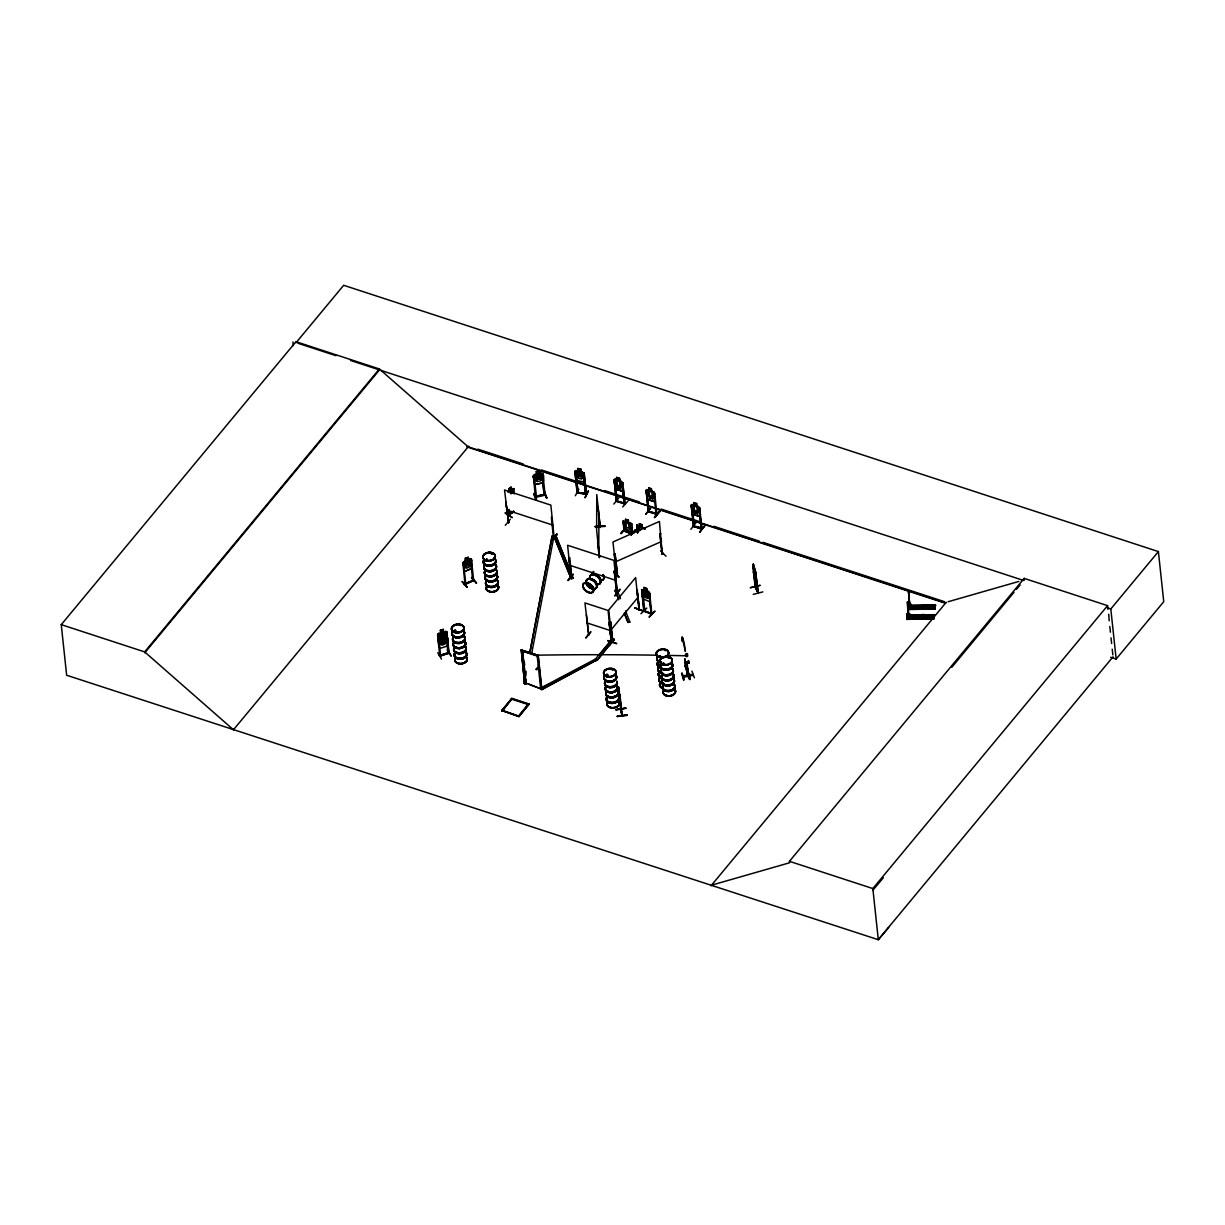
<?xml version="1.0" encoding="UTF-8"?>
<svg xmlns="http://www.w3.org/2000/svg" width="1225" height="1225" viewBox="0 0 1225 1225"><rect width="100%" height="100%" fill="white"/><g stroke="black" fill="none" stroke-linecap="round" stroke-linejoin="round"><path stroke-width="1.5" d="M598.765 550.255L598.918 514.592M618.503 687.577L621.978 715.813L620.049 695.065M906.975 615.302L906.913 615.471M907.618 614.889L906.913 614.674M932.638 604.859L932.378 608.473L932.638 604.859L935.395 604.798L908.399 606.543L907.955 605.012M908.368 615.287L907.878 614.766M908.782 605.426L909.562 605.073L908.23 604.874L908.736 617.553L907.939 605.196M934.17 618.747L907.005 619.329L934.17 618.686M907.021 618.947L907.067 618.12L934.216 617.538M907.005 619.329L934.231 618.028M908.108 608.412L907.557 601.643M934.384 615.67L909.103 615.884M934.476 614.919L931.643 614.644L931.352 617.997M935.165 608.947L908.016 609.545L908.108 608.381M935.165 608.58L935.211 607.753L907.664 608.35L907.342 602.501L907.679 601.705L908.276 605.824L935.471 605.135L907.694 605.135M935.441 605.548L908.261 606.329M632.544 532.967C622.974 533.932 626.526 526.214 621.014 533.702C621.366 526.643 635.576 535.57 631.978 532.431M630.86 523.32C634.091 542.889 629.573 528.863 631.641 523.565L632.621 533.687L631.61 532.737M756.116 578.185L756.208 579.992L753.39 572.121M756.254 578.246L756.101 580.022L753.497 572.09M508.053 521.421L508.559 522.707L505.848 502.158L508.697 522.677L507.824 521.437M553.409 537.346C552.904 537.913 554.818 535.723 553.195 536.734M570.865 577.756L567.634 545.278L613.955 560.407L617.262 592.885L615.256 572.58L614.292 572.55L617.17 592.854M570.988 577.465L571.968 577.771L568.936 557.452L570.927 577.725L571.784 577.986L569.732 557.712M616.389 501.301L614.154 479.725L616.298 501.27L625.01 504.042L622.698 482.512L624.918 504.057M617.4 591.92C616.098 591.017 617.768 594.293 616.665 591.614M624.092 503.108L625.179 503.827L616.512 500.994L625.026 503.735M648.438 510.764L649.311 511.055L648.347 510.733L648.347 511.744L646.111 490.168L648.408 511.774M648.99 512.004L646.371 491.455L648.99 512.004L649.219 510.993M653.951 494.165L654.916 494.196L653.951 494.165L656.003 514.209L656.324 513.229L657.136 514.27L648.638 511.499M693.35 526.459L691.206 504.914L693.917 505.037M693.503 525.464L694.422 525.785L693.273 525.693M702.247 529.016L693.534 526.214M907.557 602.486L907.878 608.35M934.369 616.053L934.415 614.843L907.22 614.751L907.005 618.778L934.216 618.227M685.694 655.788C687.822 659.157 688.879 652.45 685.694 655.788A1170.472 352.662 3 0 0 667.793 655.406M689.124 676.904L684.607 659.494M685.403 666.921C682.677 656.845 694.529 696.872 685.127 665.543M685.648 666.14L684.775 658.882L685.832 666.768M612.868 641.058L612.485 642.375L610.479 621.626L612.944 641.793M639.373 609.958L636.939 589.746L639.419 609.973M909.624 617.415C903.315 618.395 910.588 615.256 909.762 618.717L909.915 614.062L906.929 614.138L906.929 614.981M935.395 604.798L935.134 608.412L908.016 609.177L907.893 607.432L910.65 607.37L910.757 608.932L911.048 605.579L910.91 604.277L907.924 605.104M908.475 591.935L909.945 607.753L908.552 591.859M909.915 614.062L907.128 614.383M910.91 604.277L908.138 604.599M924.599 614.782C922.992 623.234 927.202 612.148 921.843 614.843L921.552 618.196M922.838 605.058C919.73 610.004 927.938 609.836 925.595 604.997L922.869 605.318M929.821 614.935L927.049 614.736L926.758 618.089M928.045 604.951L927.784 608.565L928.045 604.951L930.832 605.15M929.806 614.674L929.515 618.028M930.801 604.89L930.541 608.503L927.754 608.304M934.399 614.582L934.139 618.196L934.415 614.843L909.088 615.562M686.046 663.016L687.761 676.093L686.582 661.714L688.358 676.858M687.669 676.016L685.985 662.679L687.072 662.465L686.429 663.567M622.346 715.676L620.968 708.479M908.613 592.211L909.945 607.753M616.558 643.385L607.876 640.507M590.68 631.886L585.872 637.628M590.879 631.886L585.918 638.057M685.77 666.829L685.587 665.619M643.63 611.168L634.872 607.952L643.63 611.168L644.166 610.157L644.932 611.244L642.696 591.17L641.762 591.078L642.497 591.384M649.036 594.079L649.97 594.186L649.036 594.079L651.195 614.215L649.817 599.347M448.656 652.282L448.212 652.818M596.575 660.091L541.925 689.66L540.73 688.037L595.442 659.096L596.575 660.091L541.634 689.415L540.7 688.848L537.224 656.049L522.524 651.241L526.015 683.979L522.631 651.348M526.138 671.407L523.978 682.692L525.969 683.366M529.736 652.603L552.046 536.06L555.874 535.662L573.086 578.338L571.202 578.782L554.052 536.734L552.046 536.06M524.04 683.305L524.759 679.553M529.797 653.231L551.755 538.571M531.727 653.293L553.976 536.121L571.202 578.782M454.429 631.61L455.409 631.166M455.026 631.717L456.052 631.273M454.567 631.273L456.083 631.059L456.022 631.855M456.374 631.503L454.521 631.671M460.095 625.24L460.125 625.623M486.708 559.121L485.896 560.147L487.152 560.039M486.187 559.35L485.942 560.039M487.305 559.856L486.555 559.258M492.052 553.44L491.164 553.807L492.052 553.899M491.945 553.853L491.24 553.623M606.62 676.093L606.62 675.434M606.513 675.94L608.151 675.22L607.294 676.123M612.577 669.799L612.975 669.677M612.684 669.753L611.995 669.83M660.306 656.799L659.816 655.957L659.999 656.814M660.995 656.692L660.137 655.712L659.663 656.998M665.68 650.383L664.853 650.107M660.842 671.958A6.278 4.15 -6.1 0 0 667.901 675.679A6.278 4.15 -6.1 0 0 673.138 670.167A6.278 4.15 -6.1 0 1 667.901 675.679A6.278 4.15 -6.1 0 1 660.857 671.958L660.903 672.387M662.771 664.287A6.278 4.15 -6.1 0 1 662.802 657.075A6.278 4.15 -6.1 0 1 672.173 660.137A6.278 4.15 -6.1 0 1 662.771 664.287L662.725 663.628M664.884 650.475L665.175 650.307M663.123 663.292L664.547 663.598L662.955 664.195M664.501 663.69L663.353 664.455M669.064 657.978L668.651 657.932M668.85 657.81L668.146 657.932M618.319 687.96L619.437 699.337L618.61 692.692M505.236 512.8L512.035 517.67M512.341 517.44L505.221 513.168M615.057 553.792L617.461 573.989L616.497 574.418L617.369 574.02L615.057 553.792L614.261 554.144L616.543 574.433L612.959 541.971L659.418 521.452L662.296 554.251L659.938 533.978L660.903 533.824L660.107 534.177M662.112 553.731C662.388 552.276 664.226 553.899 662.143 553.532M662.373 554.19L662.817 553.654M663.031 553.884L662.25 554.205M908.69 591.92L909.731 607.768M757.953 591.752C759.546 596.361 753.36 583.866 755.657 586.76M758.107 592.257L755.427 572.488M442.363 635.744L444.752 632.33L443.113 635.775C447.324 637.536 444.384 639.986 442.562 636.51L440.112 639.68L441.842 636.173L439.622 633.968L442.332 635.316M922.992 606.329L923.466 607.37L924.798 607.003M921.996 616.114L923.298 617.201L924.048 615.884M447.401 638.302C448.136 642.574 438.872 645.866 438.351 641.303M446.757 641.15L447.554 638.363M465.76 583.253C489.081 574.341 456.052 587.571 465.806 583.774M465.806 583.314L464.888 584.111M465.745 583.345L463.571 563.776L462.79 564.128L463.571 563.776M472.743 580.818L470.599 560.774L471.564 560.637L470.599 560.774M473.616 580.436L472.559 580.083L473.631 580.742M688.45 675.955L687.072 662.465M538.173 476.847L535.402 475.193L537.714 477.582L535.938 480.966L538.449 477.964L541.481 479.756L539.046 477.306L540.807 474.121L538.127 476.862M618.441 577.251L613.832 571.172L618.931 577.052L614.69 573.101M542.706 482.88C543.548 480.077 544.941 474.274 541.68 472.942L534.207 474.565L533.304 475.744L535.432 497.243M543.64 480.261L542.798 482.941L535.264 484.579L534.008 482.344M645.697 593.39L647.948 592.18L646.54 594.324L648.653 597.892L646.065 594.615C645.529 597.999 642.084 595.595 645.437 593.834L643.462 590.327L645.897 593.497M510.488 493.522L512.234 489.832L511.07 493.721M461.993 581.707L466.863 587.234M462.407 581.477L467.353 587.066M622.56 491.225L623.249 489.158M622.698 491.271L616.007 489.081L614.812 486.402L615.93 489.158L622.668 491.347L623.311 489.081M646.769 496.845L647.887 499.601L654.625 501.806L655.268 499.54L653.553 491.761L654.655 492.955L656.968 514.485L648.347 511.713M654.625 501.806L655.36 499.57M699.613 516.414L700.47 514.316L699.735 516.537L692.998 514.347L691.926 511.529L693.12 514.209M579.655 474.014L582.151 472.544L580.497 475.009L582.855 478.317L579.93 475.423L577.511 477.321L579.226 474.749L576.99 471.579L579.685 473.998M534.085 493.92L536.55 500.305L534.131 493.553M544.053 494.823L545.033 494.165M640.935 613.74L646.831 608.075M568.323 580.528L573.315 574.418M618.793 497.993L613.817 504.057M624.428 529.767L621.397 533.457M690.854 529.277L695.831 522.861M575.291 495.757L578.858 489.357M638.501 609.667L639.389 609.116L638.975 609.836L635.637 577.572L608.733 610.004L612.117 642.283L612.5 641.532M438.428 635.668L437.585 635.943L438.428 635.668L440.632 656.003L440.709 655.145C460.278 649.128 433.344 657.457 440.587 654.946M440.678 655.942L440.74 655.36M509.585 514.209L508.651 514.469L513.872 511.3M508.85 515.112L513.688 511.667M607.845 640.966L616.634 643.722M445.701 636.893L444.369 639.358L441.521 640.277L439.775 638.807L439.285 634.198L440.724 632.881L440.311 630.308L443.373 629.313L443.588 631.962L445.211 632.299L446.222 641.701L444.905 644.182L442.057 645.116L440.311 643.646L439.821 639.052L441.199 637.735M586.607 494.242L577.281 492.511L574.877 471.273L577.878 470.967M575.811 470.507L584.141 472.988L586.484 494.456L584.08 472.927L580.972 471.548L582.503 472.712L582.993 477.321L581.661 479.006L578.782 478.47L577.021 476.203L576.531 471.61L577.986 471.074L577.603 468.501L580.604 469.144M575.872 472.85L575.015 472.697L575.872 472.85L578.077 492.572M575.582 477.888L576.807 480.522L584.065 481.869L584.861 479.618M580.742 469.007L580.864 471.61L580.742 469.007L577.603 468.501M576.807 480.522L575.719 477.827M583.391 474.243L584.371 474.182L583.391 474.243L585.611 494.333M576.99 491.975L578.154 491.945L577.143 491.73M585.382 493.752L586.515 493.461L578.016 492.894L575.995 472.62M585.535 494.288L583.513 474.029M588.306 490.735L585.305 497.641M584.8 497.595L588.413 491.087M487.565 560.039L487.366 559.228L486.524 559.978M659.586 656.355L660.428 656.493M665.604 650.567L665.267 650.552M662.679 663.705L663.598 663.292M465.362 558.217L464.933 566.823L466.587 568.186L469.267 567.022L470.507 564.434L470.017 559.84L468.486 559.626L468.302 557.038L465.362 558.217L465.684 560.744L462.851 562.796L465.01 584.386L472.758 580.528M463.004 562.842L463.77 561.647L471.487 559.09L471.533 568.645L464.704 571.478L462.943 562.78M924.982 606.85L924.293 607.416M925.013 607.064L925.043 606.099M924.002 616.849L923.405 615.562M599.76 527.332L600.235 526.107M535.539 496.937L536.428 496.783M534.192 476.77L533.304 476.954L534.192 476.77L536.504 496.998L536.351 496.048L535.34 497.013L544.941 494.18M542.798 473.616L545.156 495.176L545.125 494.379L535.447 496.171M545.156 495.176L535.57 497.228M536.213 669.003C536.535 670.611 538.602 667.411 536.397 669.11M439.117 638.424L438.228 639.634L439.132 638.424L447.401 636.602L448.105 643.217L447.309 646.019L440.142 648.377L438.994 646.126M439.714 655.513L437.601 634.642L438.489 633.447L446.834 631.732L445.67 631.212M437.647 634.703L438.489 633.447M687.424 654.87C688.649 651.654 682.784 655.023 686.582 655.314M623.066 520.548L624.015 531.022L632.529 533.717L632.712 532.753M624.551 530.486L624.153 530.731M631.641 523.565L630.676 523.534M636.816 525.05L637.567 532.89L636.816 525.05L638.332 532.079M638.164 532.293L637.597 525.295M631.656 533.38L632.697 533.426M635.163 530.119L631.166 535.003L635.163 530.119L633.31 532.967M633.677 533.135L635.208 530.18M505.312 525.311L510.304 519.216M551.372 517.042L553.378 537.377M552.919 539.276L556.916 534.406M553.287 539.444L557.237 534.498M615.027 481.486L614.246 481.226L617.17 501.576L615.21 481.272M621.994 483.722L622.958 483.752L621.994 483.722L624.168 503.843L622.943 490.796M617.201 501.025L624.934 503.307M628.058 500.994L622.668 506.936M570.911 577.695L571.049 576.745M650.353 508.375L645.805 514.209M655.942 513.643L649.158 511.468L657.059 513.535M656.003 514.163L656.232 513.198M656.968 513.505L656.876 514.515M654.579 517.057C670.228 498.376 643.967 530.639 659.509 510.902M655.023 517.532L660.03 511.468M619.865 589.302L614.904 595.809L619.911 589.347M692.094 506.675L691.298 506.415L694.33 526.735L692.263 506.461M701.129 528.235L701.236 529.032L699.23 508.697L702.063 529.215L693.457 526.49M700.011 508.942L699.046 508.911M610.479 621.626L612.577 642.268M639.389 609.912L637.245 589.853M635.178 608.013L643.707 611.03M701.052 528.388C707.698 528.725 681.942 523.274 701.221 528.174M704.62 525.663L699.659 532.171L704.666 525.709M699.659 532.171L704.727 526.03M639.082 609.79L638.516 609.514M586.407 614.873L588.75 635.3L584.938 602.914L608.09 610.479L611.428 642.742L609.177 622.315M614.138 639.144L609.162 645.652L614.383 639.572M625.516 519.354L628.364 520.273L625.516 519.354L625.822 521.988L624.49 522.355L624.98 526.949L626.618 529.384L629.282 530.257L630.492 528.741L630.002 524.147L628.486 522.861L628.226 520.395M630.416 523.412L631.579 524.545M631.487 524.545L631.518 533.365L624.719 531.206L623.862 520.793M637.582 525.678L636.709 526.321L639.527 526.306M638.73 531.451L638.24 526.842L639.572 526.49L639.266 523.841L642.114 524.775L642.329 527.301L645.33 529.032L637.536 525.739M643.753 528.633L642.237 527.347L642.114 524.775M888.646 927.447L878.31 939.713L66.655 675.251L61.25 624.643L295.975 341.714L379.382 368.97L468.18 446.849L945.7 602.93M234.006 729.105L233.454 729.778L144.642 651.899L379.382 368.97M144.749 652.833L379.474 369.919M233.454 729.778L468.731 446.191M616.91 479.771L614.904 479.205L622.683 482.604M617.017 479.894L616.588 477.382L619.498 478.24L620.707 490.704M619.498 478.24L621.626 486.708L620.401 488.224L617.752 487.351L616.114 484.916L615.624 480.307L616.956 479.955M619.758 480.889L621.596 481.318M651.593 491.21L653.078 492.557L653.583 497.166L652.358 498.667L649.709 497.794L648.071 495.359L647.581 490.766L648.867 490.23L646.034 490.26M651.654 491.225L653.553 491.761M526.015 683.979L524.652 683.872L521.268 649.878L538.25 655.421L541.925 689.66M647.903 499.586L654.655 501.714M538.25 655.421L521.054 650.138M501.683 710.5L511.774 698.342L529.139 704.023L519.094 716.594L501.683 710.5L519.094 716.594M501.729 710.929L511.82 698.755L529.185 704.436M511.774 698.342L502.495 710.745L511.973 698.832M524.652 683.872L521.268 649.878M691.972 504.394L699.751 507.701M518.849 715.691L528.373 704.207L518.895 716.104L502.449 710.332M519.048 716.181L529.139 704.023M696.504 503.49L693.656 502.572L695.05 515.021M694.008 505.144L692.676 505.496L693.166 510.105L694.805 512.54L697.469 513.413L698.679 511.897L698.189 507.303L696.673 506.017L698.663 506.492M693.013 514.332L699.689 516.521M610.877 630.048L637.781 597.616M596.636 660.719L595.442 659.096L612.27 638.822L613.955 639.373L597.203 660.275L595.518 659.724L572.305 672.004M599.117 655.375L612.332 639.45L614.016 640.001M597.203 660.275L613.955 639.373M710.975 885.859L946.251 602.271M711.526 885.185L789.604 862.768L789.451 861.313L1024.177 578.384L1107.584 605.655L1107.982 609.438M951.825 667.257L1014.024 592.272M1016.474 589.332L1020.134 584.922M1113.05 656.784L878.31 939.713L872.843 888.569L1107.584 605.655M1110.692 657.258L1116.159 659.05L1110.799 608.963L1158.391 551.587L343.674 285.287L296.083 342.663L295.975 341.714M1116.159 659.05L1163.75 601.689L1158.391 551.587M523.106 650.858L537.484 655.651L524.913 651.455M538.464 668.283L538.602 669.631M526.582 683.382L540.715 688.787M540.516 688.695L528.388 683.979M873.012 890.039L883.332 877.758M753.85 566.945L753.007 565.368M508.743 514.454L513.627 511.147M508.482 509.86L509.049 515.388L509.125 509.401M755.764 572.412L758.229 593.038L755.641 587.005M641.64 589.593L643.814 611.107L651.914 614.429L649.602 592.915L648.653 591.66L641.578 589.654L644.166 589.883M646.586 588.536L643.967 587.357L644.273 590.006L643.018 590.282L643.508 594.875L645.054 597.402L647.566 598.443L648.699 597.019L648.209 592.425L646.509 588.582L644.013 587.541M642.283 596.269L643.385 599.071L649.679 601.674L650.337 599.607M648.592 591.721L646.861 591.001L646.662 588.475M649.633 592.977L650.245 599.546M651.026 613.557L644.672 610.923L651.822 613.756M651.899 614.475L652.129 613.495L651.103 613.419M649.189 616.864L655.007 611.076L649.235 617.17M522.784 654.227L522.707 653.553M524.147 666.967L524.484 668.176M525.571 680.365L525.647 679.109L525.632 680.319M606.942 675.557L607.983 675.496M660.933 656.585L659.862 656.784M663.154 663.322L663.582 664.027M923.313 605.992L923.987 607.248M923.145 606.36L924.4 605.778L925.181 606.681M922.134 616.144L923.91 615.945M439.714 655.191L439.622 656.003L448.962 653.002M511.131 487.228L508.942 488.806L509.049 491.194L508.788 488.729L511.116 487.045L512.969 492.741M507.885 492.128L513.888 488.744L512.877 488.53M509.294 492.098L511.483 490.521L511.805 493.583M513.933 511.82L509.033 514.607M614.077 479.817L614.965 479.143M437.754 652.726L441.521 659.111M617.232 573.361L616.42 573.683M616.466 574.112L617.354 574.05M908.69 618.135L934.262 617.676M472.728 580.022L472.651 580.849M685.035 660.26L684.806 658.897M455.042 630.936L454.46 631.778M611.52 642.742L608.993 622.53M668.972 658.055L668.59 658.009M509.079 511.07L509.707 514.898M536.014 500.382L533.717 493.997M540.792 688.664L550.745 683.412M554.067 681.651L568.982 673.75M681.575 673.428L683.519 679.86M683.887 679.798L682.034 672.969L684.025 679.814M923.788 616.788L922.058 616.68L922.823 615.562M623.984 529.966L624.061 530.701M616.389 500.29L616.604 501.04M614.445 554.343L615.226 553.991M617.201 573.07L616.65 573.668M666.048 556.242L660.581 550.882M615.103 562.015L661.561 541.496M468.425 559.565L470.431 558.707M464.765 571.371L471.395 568.522M471.763 577.542L476.203 583.207M465.209 584.34L473.692 580.665L471.395 559.167M471.395 577.649L476.617 583.1L471.717 577.511M600.219 527.439L598.076 507.334M644.013 610.877L641.961 590.863M455.838 631.962L454.934 632.023M457.522 647.719L456.588 647.903M443.894 634.382L440.893 635.208L443.94 634.213M444.2 637.612L441.352 638.547L441.842 643.156L444.69 642.206L443.68 632.789L440.816 633.708L441.306 638.302L444.17 637.383M443.327 629.497L440.311 630.308M445.885 633.264L446.865 633.202L445.885 633.264L448.059 653.553L448.855 652.603M447.202 650.107L450.938 656.018M465.73 583.054L465.975 583.973M616.481 500.321L616.956 500.826M554.052 536.81L554.159 537.591L550.852 505.113L504.547 489.985L508.482 522.662M553.424 537.04L554.312 536.627M571.57 577.235L570.896 577.036M923.573 606.069L924.906 606.161M948.073 601.751L1018.894 581.416M754.493 576.531L755.274 587.587L753.36 564.189L755.549 571.616L757.785 593.084M752.992 565.246L755.029 570.1M752.686 565.506L755.274 587.587M754.171 566.256L755.197 576.133L753.666 571.233M753.62 566.654L753.36 564.189M753.651 567.267L754.324 573.193L754.569 571.922C756.346 583.835 755.182 566.517 754.447 570.789L752.931 566.945L754.998 574.157L753.635 567.65M755.029 570.054L755.549 571.616M759.99 585.228L750.236 587.74L760.005 585.504M753.237 594.37L762.853 591.889M554.052 536.734L555.936 536.29L573.086 578.338M571.126 578.154L573.024 577.71M618.702 599.729L615.057 590.343L616.941 589.899L620.524 598.657M615.118 590.971L617.017 590.527M624.352 613.112L627.92 621.871L629.88 622.055L627.981 622.499L624.413 613.74M448.733 653.002L446.727 633.003M536.274 471.748L539.26 471.104L539.521 473.57L541.22 474.044L541.71 478.638L540.317 480.966L537.331 481.609L535.509 479.986L535.019 475.392L536.535 474.213L536.137 471.625L539.337 470.921L539.597 473.386M541.986 475.07L542.951 475.101L541.986 475.07L544.237 495.375L542.078 475.285M535.31 484.411L542.69 482.818M543.992 491.822L546.855 498.07L544.13 491.73M689.43 676.782C690.471 686.383 685.617 663.858 687.792 673.781M688.312 660.627L689.185 663.322M688.435 661.776L688.588 660.581M689.062 662.174L688.909 663.368M686 662.878L687.103 662.679M685.985 662.679L687.041 662.832M687.914 669.432L687.516 668.651L689.369 677.793L687.991 673.015M691.926 671.086L694.422 677.808M682.861 675.863L692.799 674.225M683.137 676.583L692.998 674.745M686.49 665.129L687.118 666.461M687.103 666.369L689.644 679.416M689.093 675.297C692.385 692.278 682.999 651.899 689.629 677.486M537.193 667.702L538.035 668.176M538.403 667.855L538.311 666.967M537.071 668.345L536.979 669.585M439.959 656.187L449.1 653.216L446.803 631.671M618.962 693.947L618.656 692.493M619.421 696.091L619.85 697.974M619.314 699.291L620.784 707.453M607.432 675.924L606.788 675.787M618.533 689.017L618.686 689.889M619.161 691.252L619.467 695.632L618.747 689.338L619.329 693.304M619.329 692.661L619.574 694.284M619.528 696.765L619.008 694.468L619.62 700.486L618.87 694.207L620.263 703.533L619.682 699.506M619.406 697.576L619.115 694.452M625.807 708.081L615.823 709.597L625.807 708.096M615.884 709.964L625.822 708.356M620.753 709.964L618.487 686.643L621.825 714.956M627.139 715.063L617.17 716.518L627.2 715.385M627.108 714.726L617.14 716.181M605.058 526.03L594.967 526.612L605.058 526.398M605.058 526.26L595.013 526.628M597.923 541.787L599.607 557.589M907.863 607.692L910.619 607.631M932.347 608.212L935.104 608.151L935.165 608.963M935.226 608.243L908.001 608.993L908.276 605.594L908.215 606.85L935.379 606.207L935.471 605.196M907.22 616.083L934.43 615.394M907.158 616.328L907.312 617.339L907.158 614.123L906.699 615.226M909.042 616.221L930.801 615.7M909.027 616.588L930.755 616.068M447.661 649.908L451.367 655.911M577.802 492.205L577.082 492.006M586.316 493.767L578.047 492.389M543.977 491.393L546.396 498.1M544.497 491.654L546.84 498.024M701.833 529.231L699.659 507.701M553.44 536.29L553.623 537.071M574.908 471.212L577.067 492.756L586.392 494.441M444.108 636.786L445.732 637.107M693.763 526.199L691.313 504.976M607.585 675.067L608.427 675.664M644.212 610.907L652.205 614.215L651.976 613.434M644.626 611.474L643.768 610.433M599.821 527.454L598.474 513.78M624.98 530.486L631.763 532.645M636.648 525.249L637.429 525.51M568.768 557.666L569.564 557.911M614.292 572.55L615.072 572.795M639.205 523.902L642.053 524.836M630.477 523.335L628.548 522.799L628.364 520.273M623.831 521.345L631.426 524.606M642.329 528.174L639.664 527.317L639.986 530.379M297.889 343.245L335.972 355.694M350.472 360.441L1023.794 580.512M1107.17 607.768L1110.799 608.963M646.861 489.678L653.538 491.853M617.048 480.782L619.758 481.762M649.005 491.225L651.715 492.205M694.1 505.971L696.826 506.951M617.538 485.376L620.202 486.248L619.697 481.655M649.495 495.819L652.159 496.692M694.59 510.565L697.255 511.438M477.811 449.146L523.197 463.984M541.358 469.925L583.115 483.569M604.905 490.689L639.404 501.974M661.194 509.095L699.322 521.559M713.853 526.306L759.24 541.144M762.869 542.323L944.444 601.674M466.694 446.773L945.149 603.159M506.691 510.013L552.996 525.157M569.778 565.307L616.098 580.451M587.081 622.943L610.234 630.523M595.442 659.096L597.142 659.647M524.882 683.596L521.513 650.138L538.051 655.543L541.634 689.415M541.634 689.078L540.73 688.037M512.019 699.261L528.419 704.62M789.451 861.313L872.843 888.569M61.25 624.643L144.642 651.899M537.469 669.294L536.121 669.493M621.933 715.737L620.707 709.183M624.872 530.915L623.816 528.388M701.251 529.001L699.996 515.985M508.635 521.651L508.865 522.478M513.643 490.107L512.999 490.582M619.957 589.669L614.95 595.718M545.11 494.885L536.244 496.064M486.907 586.117L486.938 586.132A6.293 4.165 -6.1 0 0 492.389 592.119A6.293 4.165 -6.1 0 0 497.84 585.535A6.278 4.15 -6.1 0 1 492.389 592.104A6.278 4.15 -6.1 0 1 486.999 586.178M662.005 553.287L662.403 554.221M613.756 571.585L618.809 577.052M757.984 592.502L755.304 587.081M662.082 674.393L662.097 674.408A6.293 4.165 -6.1 0 0 667.564 680.212A6.293 4.165 -6.1 0 0 673.015 673.628A6.248 4.134 -6.1 0 1 667.548 680.059A6.278 4.15 -6.1 0 1 662.158 674.148M440.142 648.377L438.902 646.172L437.708 634.627M753.253 564.204L754.033 566.348M753.574 565.935L754.125 567.16M624.811 531.175L622.974 521.835L625.883 521.927L625.623 519.461M646.907 496.799L648.025 499.463M625.516 610.923L629.88 622.055M615.057 590.343L618.625 599.102M534.161 493.537L536.55 500.305M686.429 662.357L686.612 663.322M599.745 526.597L600.25 527.347L596.774 494.563L596.621 530.211L599.423 556.426M686.306 661.76L686.873 663.261M687.761 670.642L688.879 674.607M693.12 675.358L683.274 677.257M619.192 694.912C622.208 710.393 617.232 684.163 619.13 692.921M619.819 702.369L620.891 707.422M619.452 698.434L620.003 701.603M618.564 689.292L619.13 692.11M619.927 697.898L620.064 698.694L619.452 694.437M619.023 693.626L620.401 702.629L620.371 700.807M508.819 515.143L508.237 509.722M907.664 608.35L908.95 617.538M1108.717 614.23L1109.192 620.799M1109.804 626.48L1110.417 632.161M1111.014 637.842L1111.626 643.523M1112.239 649.204L1112.836 654.885M1024.177 578.384L1024.345 579.854M910.65 607.37L910.757 608.412M909.639 617.155L909.746 618.196M907.924 604.354L908.322 607.569M906.929 614.138L907.082 617.354M906.883 617.216L907.005 618.778M696.765 505.956L696.55 503.429L697.76 515.893M689.017 673.643L689.185 675.281M686.582 661.714L686.674 662.541M659.938 533.978L661.99 554.052M652.665 501.163L651.455 488.683L648.607 487.764L648.806 490.291M648.699 487.872L649.954 500.275M650.735 508.13L645.743 514.224M616.65 477.306L617.997 489.832M614.46 572.335L616.466 592.67M597.723 506.752L598.106 510.871M597.57 541.802L599.255 557.605M533.396 475.683L534.115 482.313M537.484 655.651L537.867 659.264M538.449 664.685L539.031 670.106M539.612 675.526L540.194 680.947M513.811 488.698L514.286 493.905M524.269 661.699L524.652 665.313M525.433 672.54L525.816 676.154M292.959 341.928L293.342 345.618M619.835 697.775L619.835 698.679M536.473 655.191A1170.472 352.662 3 0 1 657.075 655.207M495.696 564.786A6.37 4.211 -6.1 0 1 490.168 571.447A6.37 4.211 -6.1 0 1 484.702 565.429M495.176 569.013A6.293 4.165 -6.1 0 1 496.171 569.824A6.278 4.15 -6.1 0 0 495.16 568.997A6.293 4.165 -6.1 0 1 492.327 576.118A6.293 4.165 -6.1 0 1 484.656 571.447A6.278 4.15 -6.1 0 0 490.704 576.347A6.278 4.15 -6.1 0 0 496.768 570.758A6.293 4.165 -6.1 0 1 491.531 576.317A6.293 4.165 -6.1 0 1 484.457 572.596M483.599 561.295A6.278 4.15 -6.1 0 0 489.617 566.18A6.278 4.15 -6.1 0 0 495.696 560.591A6.278 4.15 -6.1 0 1 489.617 566.18A6.278 4.15 -6.1 0 1 483.584 561.295M495.666 564.511A6.37 4.211 -6.1 0 1 490.138 571.172A6.37 4.211 -6.1 0 1 484.671 565.154M495.712 559.963A6.37 4.211 -6.1 0 1 489.556 565.644A6.37 4.211 -6.1 0 1 483.446 560.683M494.073 558.156A6.37 4.211 -6.1 0 1 495.084 558.983M495.742 560.254A6.37 4.211 -6.1 0 1 490.413 565.843A6.37 4.211 -6.1 0 1 483.247 562.061M494.104 558.447A6.37 4.211 -6.1 0 1 495.114 559.258M496.37 579.731A6.37 4.211 -6.1 0 1 493.507 586.974A6.37 4.211 -6.1 0 1 485.743 582.243M497.794 585.228A6.278 4.15 -6.1 0 1 492.358 591.782A6.293 4.165 -6.1 0 1 486.953 585.963A6.248 4.134 -6.1 0 0 492.358 591.767A6.293 4.165 -6.1 0 0 497.825 585.336A6.248 4.134 -6.1 0 1 492.358 591.767A6.278 4.15 -6.1 0 1 486.968 585.856M496.814 571.263A6.278 4.15 -6.1 0 1 491.577 576.761A6.278 4.15 -6.1 0 1 484.518 573.055M496.202 570.299A6.278 4.15 -6.1 0 0 495.206 569.487A6.248 4.134 -6.1 0 1 496.171 570.299M496.799 575.03A6.37 4.211 -6.1 0 1 491.271 581.691A6.37 4.211 -6.1 0 1 485.789 575.658M497.228 579.992A6.278 4.15 -6.1 0 1 492.603 586.453A6.278 4.15 -6.1 0 1 485.774 581.645A6.278 4.15 -6.1 0 0 493.415 586.316A6.278 4.15 -6.1 0 0 496.248 579.18M496.355 579.456A6.37 4.211 -6.1 0 1 493.476 586.683A6.37 4.211 -6.1 0 1 485.712 581.967M496.768 574.739A6.37 4.211 -6.1 0 1 491.24 581.4A6.37 4.211 -6.1 0 1 485.758 575.382M485.82 575.076A6.278 4.15 -6.1 0 0 491.194 581.018A6.278 4.15 -6.1 0 0 496.646 574.448A6.278 4.15 -6.1 0 1 491.194 581.018A6.278 4.15 -6.1 0 1 485.804 575.076M496.783 571.263A6.248 4.134 -6.1 0 1 491.562 576.745A6.248 4.134 -6.1 0 1 484.549 573.04M463.356 635.76A6.37 4.211 -6.1 0 1 460.493 643.003A6.37 4.211 -6.1 0 1 452.729 638.271M464.857 641.778A6.293 4.165 -6.1 0 1 459.39 648.362A6.293 4.165 -6.1 0 1 453.985 642.405M453.954 641.885A6.278 4.15 -6.1 0 0 459.344 647.811A6.278 4.15 -6.1 0 0 464.78 641.257A6.248 4.134 -6.1 0 1 459.344 647.795A6.248 4.134 -6.1 0 1 453.97 641.885A6.293 4.165 -6.1 0 0 459.344 647.948A6.293 4.165 -6.1 0 0 464.811 641.379M464.811 641.594A6.278 4.15 -6.1 0 1 459.375 648.147A6.278 4.15 -6.1 0 1 453.985 642.222M463.77 631.043A6.37 4.211 -6.1 0 1 458.257 637.704A6.37 4.211 -6.1 0 1 452.775 631.687M453.786 630.753A6.37 4.211 -6.1 0 1 455.103 630.002M463.326 635.469A6.37 4.211 -6.1 0 1 460.462 642.712A6.37 4.211 -6.1 0 1 452.699 637.98M463.739 630.768A6.37 4.211 -6.1 0 1 458.227 637.429A6.37 4.211 -6.1 0 1 452.745 631.396M466.051 652.328A6.37 4.211 -6.1 0 1 460.523 658.989A6.37 4.211 -6.1 0 1 455.057 652.971M466.465 657.013A6.278 4.15 -6.1 0 1 461.84 663.491A6.278 4.15 -6.1 0 1 455.011 658.683A6.248 4.134 -6.1 0 0 461.84 663.46A6.248 4.134 -6.1 0 0 466.434 657.029A6.293 4.165 -6.1 0 1 461.856 663.628A6.293 4.165 -6.1 0 1 454.996 658.805M464.459 645.988A6.37 4.211 -6.1 0 1 461.58 653.231A6.37 4.211 -6.1 0 1 453.817 648.5M455.072 652.389A6.278 4.15 -6.1 0 0 460.462 658.33A6.278 4.15 -6.1 0 0 465.913 651.761A6.278 4.15 -6.1 0 1 460.462 658.33A6.278 4.15 -6.1 0 1 455.057 652.389M466.021 652.052A6.37 4.211 -6.1 0 1 460.493 658.713A6.37 4.211 -6.1 0 1 455.026 652.695M464.428 645.697A6.37 4.211 -6.1 0 1 461.549 652.94A6.37 4.211 -6.1 0 1 453.786 648.209M616.987 682.065A6.278 4.15 -6.1 0 1 610.111 687.669A6.278 4.15 -6.1 0 1 605.533 681.728A6.278 4.15 -6.1 0 0 610.111 687.669A6.278 4.15 -6.1 0 0 617.002 682.065M617.048 681.728A6.37 4.211 -6.1 0 1 610.065 687.409A6.37 4.211 -6.1 0 1 605.426 681.376M616.864 685.525A6.293 4.165 -6.1 0 1 611.413 692.11A6.293 4.165 -6.1 0 1 605.992 686.153M615.838 675.205A6.37 4.211 -6.1 0 1 610.31 681.866A6.37 4.211 -6.1 0 1 604.828 675.848M605.839 674.914A6.37 4.211 -6.1 0 1 607.171 674.163M617.017 681.437A6.37 4.211 -6.1 0 1 610.862 687.118A6.37 4.211 -6.1 0 1 604.752 682.141M615.808 674.929A6.37 4.211 -6.1 0 1 610.28 681.59A6.37 4.211 -6.1 0 1 604.798 675.557M604.231 676.307A6.278 4.15 -6.1 0 0 611.061 681.115A6.278 4.15 -6.1 0 0 615.685 674.638A6.278 4.15 -6.1 0 1 610.249 681.207A6.278 4.15 -6.1 0 1 604.844 675.266M618.732 697.484A6.37 4.211 -6.1 0 1 611.75 703.165A6.37 4.211 -6.1 0 1 607.11 697.132M617.522 700.363A6.278 4.15 -6.1 0 1 614.69 707.499A6.278 4.15 -6.1 0 1 607.064 702.844A6.248 4.134 -6.1 0 0 612.27 707.728A6.248 4.134 -6.1 0 0 619.314 703.211M617.553 700.486A6.293 4.165 -6.1 0 1 614.72 707.637A6.293 4.165 -6.1 0 1 607.049 702.966M617.568 700.7A6.278 4.15 -6.1 0 1 614.736 707.82A6.278 4.15 -6.1 0 1 607.095 703.165M616.91 685.939A6.293 4.165 -6.1 0 1 611.443 692.523A6.293 4.165 -6.1 0 1 606.038 686.567M618.702 697.193A6.37 4.211 -6.1 0 1 611.719 702.89A6.37 4.211 -6.1 0 1 607.079 696.857M616.481 689.859A6.37 4.211 -6.1 0 1 613.603 697.102A6.37 4.211 -6.1 0 1 605.854 692.37M616.512 690.15A6.37 4.211 -6.1 0 1 614.429 697.163A6.37 4.211 -6.1 0 1 605.655 693.763M618.487 701.19A6.248 4.134 -6.1 0 1 619.115 702.139M660.428 667.717A6.37 4.211 -6.1 0 1 658.131 662.067M658.713 667.043A6.293 4.165 -6.1 0 0 662.511 672.954A6.263 4.134 -6.1 0 1 658.759 667.089M658.713 666.752A6.263 4.134 -6.1 0 0 662.48 672.617A6.248 4.134 -6.1 0 1 658.728 666.752M662.48 672.755A6.293 4.165 -6.1 0 1 658.698 666.859M661.362 662.511A6.37 4.211 -6.1 0 1 656.891 657.595M668.528 655.911A6.37 4.211 -6.1 0 1 669.172 656.891M668.482 656.263A6.278 4.15 -6.1 0 1 669.095 657.228A6.278 4.15 -6.1 0 0 668.391 655.329A6.278 4.15 -6.1 0 1 669.218 657.366A6.278 4.15 -6.1 0 0 668.498 656.263M660.397 667.426A6.37 4.211 -6.1 0 1 658.101 661.791M661.332 662.235A6.37 4.211 -6.1 0 1 657.503 656.263M668.498 655.62A6.37 4.211 -6.1 0 1 669.34 657.687M663.644 683.81A6.37 4.211 -6.1 0 1 659.816 677.823M659.77 683.535A6.263 4.134 -6.1 0 0 662.664 688.037A6.248 4.134 -6.1 0 1 659.571 684.622M662.526 673.183A6.293 4.165 -6.1 0 1 658.744 667.273M663.613 683.519A6.37 4.211 -6.1 0 1 659.785 677.548M661.485 677.655A6.37 4.211 -6.1 0 1 658.545 673.076M661.515 677.946A6.37 4.211 -6.1 0 1 658.361 674.47M671.576 668.023A6.37 4.211 -6.1 0 1 668.697 675.266A6.37 4.211 -6.1 0 1 660.933 670.534M672.984 673.52A6.278 4.15 -6.1 0 1 667.548 680.074A6.248 4.134 -6.1 0 1 662.189 674.163M671.989 663.322A6.37 4.211 -6.1 0 1 666.461 669.983A6.37 4.211 -6.1 0 1 660.979 663.95M671.545 667.747A6.37 4.211 -6.1 0 1 668.666 674.975A6.37 4.211 -6.1 0 1 660.903 670.259M671.958 663.031A6.37 4.211 -6.1 0 1 666.431 669.692A6.37 4.211 -6.1 0 1 660.949 663.674M674.255 684.607A6.37 4.211 -6.1 0 1 668.728 691.268A6.37 4.211 -6.1 0 1 663.261 685.234M674.653 689.292A6.248 4.134 -6.1 0 1 670.044 695.739A6.263 4.134 -6.1 0 1 663.23 690.946A6.248 4.134 -6.1 0 0 670.044 695.739A6.263 4.134 -6.1 0 0 674.653 689.277A6.278 4.15 -6.1 0 1 670.044 695.754A6.278 4.15 -6.1 0 1 663.215 690.946A6.293 4.165 -6.1 0 0 670.06 695.892A6.293 4.165 -6.1 0 0 674.699 689.399M673.061 674.056A6.293 4.165 -6.1 0 1 667.61 680.641A6.293 4.165 -6.1 0 1 662.204 674.684M672.663 678.252A6.37 4.211 -6.1 0 1 669.784 685.495A6.37 4.211 -6.1 0 1 662.036 680.763M674.225 684.316A6.37 4.211 -6.1 0 1 668.697 690.977A6.37 4.211 -6.1 0 1 663.23 684.959M673.643 678.788A6.37 4.211 -6.1 0 1 668.942 685.372A6.37 4.211 -6.1 0 1 662.005 680.487M602.838 574.755A6.248 3.874 39.7 0 1 600.296 580.512M593.038 573.79A6.248 3.874 39.7 0 1 593.513 571.707M603.052 574.525A6.293 3.905 39.7 0 1 600.495 580.328M593.176 573.56A6.293 3.905 39.7 0 1 593.65 571.447M589.73 577.618A6.37 3.951 39.7 0 1 597.524 576.194A6.37 3.951 39.7 0 1 598.397 584.432M586.254 580.696A6.37 3.951 39.7 0 1 594.845 581.171A6.37 3.951 39.7 0 1 594.477 588.72A6.37 3.951 39.7 0 1 586.208 581.86M589.975 576.225A6.37 3.951 39.7 0 1 598.351 576.5A6.37 3.951 39.7 0 1 598.596 584.202M470.278 565.521L469.359 565.996L467.521 564.296L465.286 567.757L466.847 564.021L464.75 561.969L467.353 563.209L469.573 559.902L468.042 563.515L470.278 565.521M446.114 642.941L445.073 643.293L443.205 641.517L440.816 644.779L442.485 641.18L440.28 639.006L443.037 640.43L445.395 637.322L443.756 640.782L446.114 642.941M682.325 637.995L682.371 641.456L681.82 638.7L682.095 639.603A8.468 0.781 79.3 0 1 683.029 638.7A8.468 0.781 79.3 0 1 685.326 650.429L685.326 651.394L682.325 637.995M644.595 527.807L645.391 528.067L644.595 527.807M556.778 534.008L551.771 540.087L556.824 534.054M572.948 574.326L567.925 580.466L572.917 574.357M510.779 487.933L509.462 489.755L510.779 487.933M467.782 557.788L466.143 559.35L467.782 557.788M468.562 560.453L465.883 561.601L466.373 566.21L469.068 565.062L468.562 560.453M443.389 634.902L441.643 636.326L443.389 634.902M442.853 630.079L441.107 631.487L442.853 630.079M538.77 471.625L536.933 472.865L538.77 471.625M539.612 474.381L536.627 475.04L537.117 479.649L540.103 478.99L539.612 474.381M580.129 469.466L578.277 469.114L580.221 470.278L580.129 469.466M580.956 472.437L578.077 471.901L578.567 476.494L581.446 477.03L580.956 472.437M627.797 520.656L626.082 520.089L627.889 521.467L627.797 520.656M641.548 525.142L639.833 524.591L641.624 525.969L641.548 525.142M628.578 523.688L625.914 522.815L626.404 527.424L629.068 528.281L628.578 523.688M618.916 478.623L617.216 478.056L619.008 479.434L618.916 478.623M650.873 489.066L649.173 488.499L650.965 489.877L650.873 489.066M695.984 503.812L694.269 503.245L696.076 504.623L695.984 503.812M646.111 588.812L644.503 588.138L646.188 589.623L646.111 588.812M646.861 591.874L644.35 590.833L644.855 595.427L647.351 596.468L646.861 591.874M485.896 560.238A6.278 4.15 -6.1 0 0 495.283 556.089A6.278 4.15 -6.1 0 0 485.927 553.026A6.293 4.165 -6.1 0 0 485.881 560.269A6.293 4.165 -6.1 0 0 495.313 556.104A6.293 4.165 -6.1 0 0 485.912 553.042A6.278 4.15 -6.1 0 0 485.896 560.238M491.026 571.631A6.278 4.15 -6.1 0 0 495.65 565.154A6.278 4.15 -6.1 0 1 491.026 571.631A6.278 4.15 -6.1 0 1 484.181 566.823A6.278 4.15 -6.1 0 0 491.026 571.631M492.282 575.796A6.278 4.15 -6.1 0 0 495.114 568.66A6.248 4.134 -6.1 0 1 492.282 575.781A6.278 4.15 -6.1 0 1 484.656 571.141A6.248 4.134 -6.1 0 0 492.282 575.781M485.942 560.713A6.278 4.15 -6.1 0 0 495.344 556.563A6.278 4.15 -6.1 0 0 485.973 553.501A6.278 4.15 -6.1 0 0 485.942 560.713A6.248 4.134 -6.1 0 0 495.313 556.563A6.248 4.134 -6.1 0 0 485.988 553.516A6.248 4.134 -6.1 0 0 485.958 560.698M485.912 560.438A6.293 4.165 -6.1 0 0 495.329 556.272A6.293 4.165 -6.1 0 0 485.942 553.21A6.293 4.165 -6.1 0 0 485.912 560.438M490.107 570.789A6.278 4.15 -6.1 0 0 495.543 564.22A6.278 4.15 -6.1 0 1 490.107 570.789A6.278 4.15 -6.1 0 1 484.702 564.847A6.278 4.15 -6.1 0 0 490.107 570.789M491.133 565.016A6.278 4.15 -6.1 0 0 493.966 557.896A6.278 4.15 -6.1 0 1 491.133 565.031A6.278 4.15 -6.1 0 1 483.492 560.361A6.278 4.15 -6.1 0 0 491.133 565.016M491.302 581.936A6.278 4.15 -6.1 0 0 496.737 575.382A6.278 4.15 -6.1 0 1 491.302 581.952A6.278 4.15 -6.1 0 1 485.896 576.01A6.278 4.15 -6.1 0 0 491.302 581.936M492.71 587.388A6.278 4.15 -6.1 0 0 497.947 581.875A6.278 4.15 -6.1 0 1 492.71 587.388A6.278 4.15 -6.1 0 1 485.651 583.667A6.278 4.15 -6.1 0 0 492.71 587.388M497.335 580.91A6.278 4.15 -6.1 0 0 496.339 580.114A6.278 4.15 -6.1 0 1 497.335 580.91M454.567 632.023A6.278 4.15 -6.1 0 0 463.953 627.874A6.278 4.15 -6.1 0 0 454.597 624.811A6.293 4.165 -6.1 0 0 454.552 632.054A6.293 4.165 -6.1 0 0 463.984 627.889A6.293 4.165 -6.1 0 0 454.582 624.811A6.278 4.15 -6.1 0 0 454.567 632.023M454.613 632.498A6.278 4.15 -6.1 0 0 464.015 628.348A6.278 4.15 -6.1 0 0 454.643 625.286A6.278 4.15 -6.1 0 0 454.613 632.498A6.248 4.134 -6.1 0 0 463.984 628.348A6.248 4.134 -6.1 0 0 454.659 625.301A6.248 4.134 -6.1 0 0 454.628 632.483M454.582 632.222A6.293 4.165 -6.1 0 0 463.999 628.058A6.293 4.165 -6.1 0 0 454.597 624.995A6.293 4.165 -6.1 0 0 454.582 632.222M458.288 637.965A6.278 4.15 -6.1 0 0 463.724 631.411A6.278 4.15 -6.1 0 1 458.288 637.965A6.278 4.15 -6.1 0 1 452.882 632.039A6.278 4.15 -6.1 0 0 458.288 637.965M455.195 630.385A6.278 4.15 -6.1 0 0 453.893 631.12A6.278 4.15 -6.1 0 1 455.179 630.37M458.181 637.031A6.278 4.15 -6.1 0 0 463.632 630.477A6.278 4.15 -6.1 0 1 458.181 637.046A6.278 4.15 -6.1 0 1 452.791 631.105A6.278 4.15 -6.1 0 0 458.181 637.031M461.274 643.033A6.278 4.15 -6.1 0 0 463.326 636.127A6.278 4.15 -6.1 0 1 461.274 643.048A6.278 4.15 -6.1 0 1 452.622 639.695A6.278 4.15 -6.1 0 0 461.274 643.033M461.167 642.114A6.278 4.15 -6.1 0 0 463.218 635.208A6.278 4.15 -6.1 0 1 461.182 642.114A6.278 4.15 -6.1 0 1 452.53 638.761A6.278 4.15 -6.1 0 0 461.167 642.114M460.554 659.249A6.278 4.15 -6.1 0 0 466.005 652.695A6.278 4.15 -6.1 0 1 460.554 659.264A6.278 4.15 -6.1 0 1 455.164 653.323A6.278 4.15 -6.1 0 0 460.554 659.249M459.421 648.622A6.278 4.15 -6.1 0 0 464.857 642.068A6.248 4.134 -6.1 0 1 459.421 648.607A6.278 4.15 -6.1 0 1 454.031 642.696A6.248 4.134 -6.1 0 0 459.421 648.607M461.871 663.812A6.278 4.15 -6.1 0 0 466.495 657.335A6.293 4.165 -6.1 0 1 461.871 663.812A6.293 4.165 -6.1 0 1 455.011 658.989A6.278 4.15 -6.1 0 0 461.871 663.812M461.58 653.492A6.278 4.15 -6.1 0 0 464.413 646.356A6.278 4.15 -6.1 0 1 461.595 653.492A6.278 4.15 -6.1 0 1 453.939 648.837A6.278 4.15 -6.1 0 0 461.58 653.492M460.692 652.711A6.278 4.15 -6.1 0 0 465.316 646.233A6.278 4.15 -6.1 0 1 460.692 652.726A6.278 4.15 -6.1 0 1 453.847 647.903A6.278 4.15 -6.1 0 0 460.692 652.711M611.428 692.293A6.293 4.165 -6.1 0 0 616.895 685.724A6.278 4.15 -6.1 0 1 611.428 692.293A6.293 4.165 -6.1 0 1 606.023 686.352A6.278 4.15 -6.1 0 0 611.428 692.293M606.62 676.185A6.278 4.15 -6.1 0 0 616.007 672.035A6.278 4.15 -6.1 0 0 606.651 668.972A6.278 4.15 -6.1 0 0 606.62 676.185M611.397 691.972A6.278 4.15 -6.1 0 0 616.833 685.418A6.248 4.134 -6.1 0 1 611.397 691.957A6.278 4.15 -6.1 0 1 606.007 686.046A6.248 4.134 -6.1 0 0 611.397 691.957M606.681 676.659A6.278 4.15 -6.1 0 0 616.068 672.51A6.278 4.15 -6.1 0 0 606.697 669.447A6.278 4.15 -6.1 0 0 606.681 676.659A6.248 4.134 -6.1 0 0 616.037 672.51A6.248 4.134 -6.1 0 0 606.712 669.462A6.248 4.134 -6.1 0 0 606.681 676.644M606.635 676.384A6.293 4.165 -6.1 0 0 616.053 672.219A6.293 4.165 -6.1 0 0 606.666 669.156A6.293 4.165 -6.1 0 0 606.635 676.384M610.831 686.72A6.278 4.15 -6.1 0 0 616.895 681.131A6.278 4.15 -6.1 0 1 610.831 686.735A6.278 4.15 -6.1 0 1 604.798 681.835A6.278 4.15 -6.1 0 0 610.831 686.72M611.153 682.034A6.278 4.15 -6.1 0 0 615.777 675.572A6.278 4.15 -6.1 0 1 611.153 682.049A6.278 4.15 -6.1 0 1 604.308 677.241A6.278 4.15 -6.1 0 0 611.153 682.034M607.248 674.546A6.278 4.15 -6.1 0 0 605.946 675.281A6.278 4.15 -6.1 0 1 607.248 674.531M611.796 703.426A6.278 4.15 -6.1 0 0 618.671 697.821A6.278 4.15 -6.1 0 1 611.796 703.426A6.278 4.15 -6.1 0 1 607.217 697.484A6.278 4.15 -6.1 0 0 611.796 703.426M612.301 692.707A6.278 4.15 -6.1 0 0 616.925 686.23A6.248 4.134 -6.1 0 1 612.301 692.692A6.278 4.15 -6.1 0 1 605.472 687.899A6.248 4.134 -6.1 0 0 612.301 692.692M610.892 702.43A6.278 4.15 -6.1 0 0 618.778 697.959A6.278 4.15 -6.1 0 1 610.892 702.446A6.278 4.15 -6.1 0 1 607.125 696.55A6.278 4.15 -6.1 0 0 610.892 702.43M612.837 697.806A6.278 4.15 -6.1 0 0 618.089 692.293A6.278 4.15 -6.1 0 1 612.837 697.806A6.278 4.15 -6.1 0 1 605.778 694.085A6.278 4.15 -6.1 0 0 612.837 697.806M617.461 691.329A6.278 4.15 -6.1 0 0 616.481 690.517A6.278 4.15 -6.1 0 1 617.477 691.329M614.322 696.504A6.278 4.15 -6.1 0 0 616.389 689.583A6.278 4.15 -6.1 0 1 614.322 696.504A6.278 4.15 -6.1 0 1 605.686 693.151A6.278 4.15 -6.1 0 0 614.322 696.504M658.238 662.419A6.278 4.15 -6.1 0 0 660.505 667.977A6.278 4.15 -6.1 0 1 658.238 662.419M659.326 656.876A6.278 4.15 -6.1 0 0 668.712 652.726A6.278 4.15 -6.1 0 0 659.356 649.663A6.278 4.15 -6.1 0 0 659.326 656.876M659.372 657.35A6.278 4.15 -6.1 0 0 668.773 653.201A6.278 4.15 -6.1 0 0 659.402 650.138A6.278 4.15 -6.1 0 0 659.372 657.35A6.248 4.134 -6.1 0 0 668.743 653.201A6.248 4.134 -6.1 0 0 659.418 650.153A6.248 4.134 -6.1 0 0 659.387 657.335M659.341 657.09A6.293 4.165 -6.1 0 0 668.758 652.925A6.293 4.165 -6.1 0 0 659.356 649.862A6.293 4.165 -6.1 0 0 659.341 657.09M657.519 662.541A6.278 4.15 -6.1 0 0 660.413 667.043A6.278 4.15 -6.1 0 1 657.503 662.526M657.029 657.932A6.278 4.15 -6.1 0 0 661.423 662.771A6.278 4.15 -6.1 0 1 657.013 657.932M656.922 656.998A6.278 4.15 -6.1 0 0 661.332 661.852A6.278 4.15 -6.1 0 1 656.922 656.998M659.923 678.175A6.278 4.15 -6.1 0 0 663.705 684.055A6.278 4.15 -6.1 0 1 659.923 678.175M658.162 668.605A6.278 4.15 -6.1 0 0 662.572 673.444A6.248 4.134 -6.1 0 1 658.192 668.605M659.77 683.841A6.293 4.165 -6.1 0 0 662.679 688.373A6.263 4.134 -6.1 0 1 659.816 683.856M659.831 677.257A6.278 4.15 -6.1 0 0 663.598 683.137A6.278 4.15 -6.1 0 1 659.816 677.241M658.606 672.77A6.278 4.15 -6.1 0 0 661.5 677.272A6.278 4.15 -6.1 0 1 658.606 672.755M658.499 674.776A6.278 4.15 -6.1 0 0 661.607 678.206A6.278 4.15 -6.1 0 1 658.483 674.776M667.579 680.457A6.293 4.165 -6.1 0 0 673.046 673.872A6.278 4.15 -6.1 0 1 667.579 680.426A6.293 4.165 -6.1 0 1 662.174 674.5A6.278 4.15 -6.1 0 0 667.579 680.426M662.832 664.762A6.278 4.15 -6.1 0 0 672.219 660.612A6.278 4.15 -6.1 0 0 662.863 657.565A6.278 4.15 -6.1 0 0 662.832 664.762A6.248 4.134 -6.1 0 0 672.188 660.612A6.248 4.134 -6.1 0 0 662.863 657.565A6.248 4.134 -6.1 0 0 662.847 664.746M662.786 664.501A6.293 4.165 -6.1 0 0 672.219 660.336A6.293 4.165 -6.1 0 0 662.817 657.274A6.293 4.165 -6.1 0 0 662.786 664.501M668.605 674.592A6.278 4.15 -6.1 0 0 671.438 667.472A6.278 4.15 -6.1 0 1 668.605 674.607A6.278 4.15 -6.1 0 1 660.964 669.937A6.278 4.15 -6.1 0 0 668.605 674.592M666.492 670.228A6.278 4.15 -6.1 0 0 671.928 663.674A6.278 4.15 -6.1 0 1 666.492 670.243A6.278 4.15 -6.1 0 1 661.102 664.302A6.278 4.15 -6.1 0 0 666.492 670.228M666.4 669.309A6.278 4.15 -6.1 0 0 671.836 662.756A6.278 4.15 -6.1 0 1 666.4 669.309A6.278 4.15 -6.1 0 1 660.995 663.368A6.278 4.15 -6.1 0 0 666.4 669.309M672.525 669.202A6.278 4.15 -6.1 0 0 671.53 668.406A6.278 4.15 -6.1 0 1 672.54 669.202M668.773 691.513A6.278 4.15 -6.1 0 0 674.209 684.959A6.278 4.15 -6.1 0 1 668.773 691.528A6.278 4.15 -6.1 0 1 663.368 685.587A6.278 4.15 -6.1 0 0 668.773 691.513M667.64 680.901A6.278 4.15 -6.1 0 0 673.076 674.347A6.248 4.134 -6.1 0 1 667.64 680.886A6.278 4.15 -6.1 0 1 662.25 674.975A6.248 4.134 -6.1 0 0 667.64 680.886M670.075 696.06A6.278 4.15 -6.1 0 0 674.699 689.583A6.293 4.165 -6.1 0 1 670.09 696.091A6.293 4.165 -6.1 0 1 663.23 691.268A6.278 4.15 -6.1 0 0 670.075 696.06M668.666 690.594A6.278 4.15 -6.1 0 0 674.102 684.04A6.278 4.15 -6.1 0 1 668.666 690.594A6.278 4.15 -6.1 0 1 663.276 684.668A6.278 4.15 -6.1 0 0 668.666 690.594M668.988 685.908A6.278 4.15 -6.1 0 0 673.612 679.431A6.278 4.15 -6.1 0 1 669.003 685.923A6.278 4.15 -6.1 0 1 662.143 681.1A6.278 4.15 -6.1 0 0 668.988 685.908M668.896 684.974A6.278 4.15 -6.1 0 0 673.52 678.512A6.278 4.15 -6.1 0 1 668.896 684.989A6.278 4.15 -6.1 0 1 662.051 680.181A6.278 4.15 -6.1 0 0 668.896 684.974M586.193 583.651A6.278 3.889 39.7 0 0 595.472 588.704A6.278 3.905 39.7 0 0 592.211 580.083A6.278 3.905 39.7 0 0 586.193 583.651A6.278 3.905 39.7 0 0 595.472 588.72A6.278 3.889 39.7 0 0 592.211 580.083A6.278 3.889 39.7 0 0 586.193 583.651M583.069 587.403A6.293 3.905 39.7 0 0 592.379 592.471A6.293 3.905 39.7 0 0 589.103 583.82A6.293 3.905 39.7 0 0 583.069 587.403A6.263 3.889 39.7 0 0 592.349 592.441A6.263 3.889 39.7 0 0 589.103 583.85A6.263 3.889 39.7 0 0 583.1 587.403M600.618 580.145A6.263 3.889 39.7 0 0 603.818 575.673A6.293 3.905 39.7 0 1 600.618 580.175M593.39 572.259A6.263 3.889 39.7 0 0 593.344 573.407A6.293 3.905 39.7 0 1 593.359 572.259M583.314 587.143A6.248 3.874 39.7 0 0 592.548 592.18A6.248 3.874 39.7 0 0 589.302 583.59A6.248 3.874 39.7 0 0 583.314 587.143M583.207 587.234A6.293 3.905 39.7 0 0 592.502 592.318A6.293 3.905 39.7 0 0 589.225 583.667A6.293 3.905 39.7 0 0 583.207 587.234M594.186 580.237A6.278 3.889 39.7 0 0 586.515 581.63A6.278 3.905 39.7 0 1 594.186 580.221A6.278 3.905 39.7 0 1 595.059 588.337A6.278 3.889 39.7 0 0 594.186 580.237M586.821 582.901A6.278 3.889 39.7 0 0 593.788 588.368A6.278 3.905 39.7 0 1 586.806 582.901M597.279 576.5A6.278 3.889 39.7 0 0 589.593 577.909A6.278 3.905 39.7 0 1 597.279 576.5A6.278 3.905 39.7 0 1 598.152 584.616A6.278 3.889 39.7 0 0 597.279 576.5M597.892 575.75A6.278 3.889 39.7 0 0 590.282 576.01A6.278 3.905 39.7 0 1 597.892 575.75A6.278 3.905 39.7 0 1 599.806 583.483A6.278 3.889 39.7 0 0 597.892 575.75"/></g></svg>
